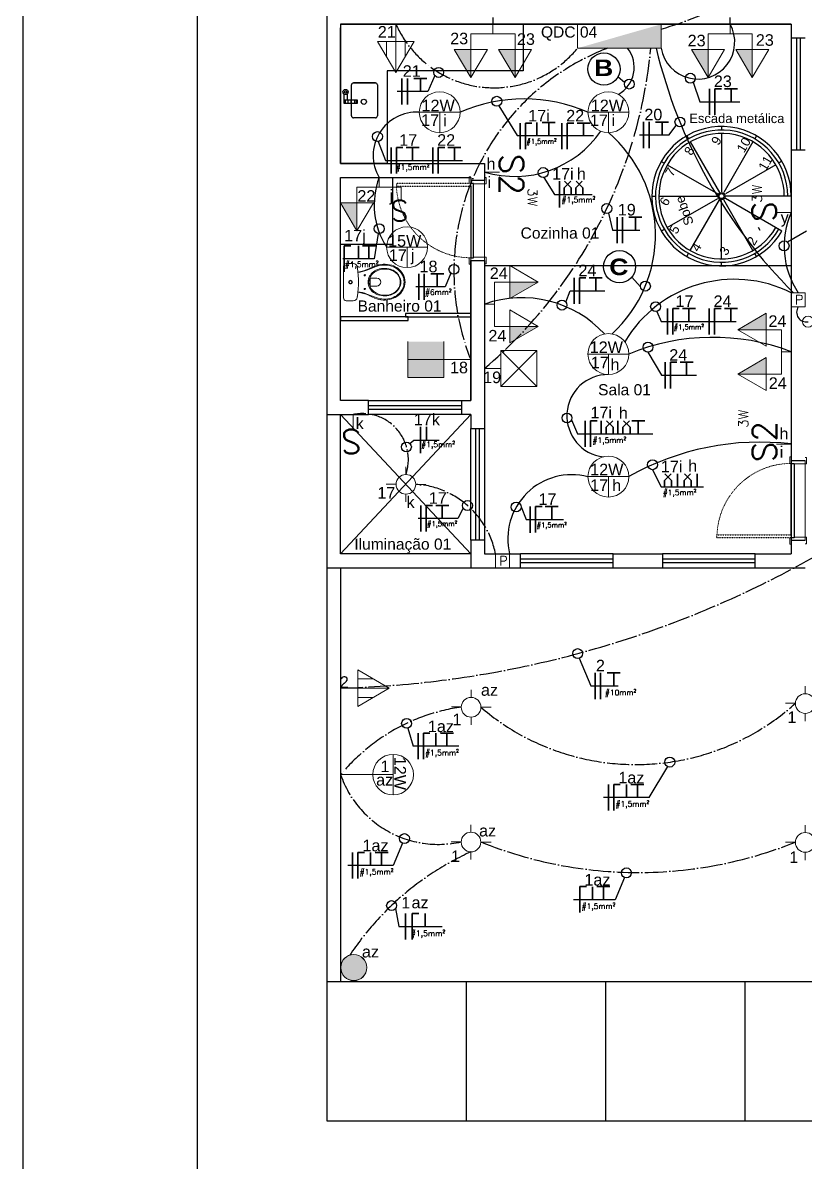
# Model space of a CAD drawing. Header units: millimetres. Extents: x 32721 to 70403, y 1490 to 13922.
# Drawn here: x 32721 to 33563, y 3449 to 4675 of the extents above; entities that cross this region are included whole.
import ezdxf
from ezdxf.enums import TextEntityAlignment as Align

# ---------------------------------------------------------------- set-up
doc = ezdxf.new("R2010")
doc.units = ezdxf.units.MM
for name, pattern in [('ACAD_ISO02W100', [15, 12, -3]), ('ACAD_ISO03W100', [30, 12, -18]), ('ACAD_ISO04W100', [30, 24, -3, 0, -3]), ('DASHDOT', [1, 0.5, -0.25, 0, -0.25])]:
    doc.linetypes.add(name, pattern=pattern)
for name, color, linetype in [('08', 8, 'Continuous'), ('COMODOS', 50, 'Continuous'), ('Correções', 30, 'Continuous'), ('EJEL25170TP', 1, 'DASHDOT'), ('VIEWPORT', 10, 'Continuous')]:
    doc.layers.add(name, color=color, linetype=linetype)
for name, color, linetype, lineweight in [('A-DOOR', 9, 'Continuous', 9), ('EJEL05130C', 130, 'Continuous', 30), ('EJEL0550C', 50, 'Continuous', 35), ('EJEL0580C', 80, 'Continuous', 9), ('EJEL09210C', 210, 'Continuous', 9), ('EJEL25170C', 170, 'Continuous', 25), ('EJEL25170T', 170, 'ACAD_ISO02W100', 25), ('EJEL3040C', 40, 'Continuous', 9), ('EJELFORMATO', 170, 'Continuous', 25), ('P-SANR-FIXT', 9, 'Continuous', 18)]:
    doc.layers.add(name, color=color, linetype=linetype, lineweight=lineweight)
doc.styles.add('COTAS', font='arial.ttf', dxfattribs={"height": 12})
doc.styles.add('M_abG50', font='', dxfattribs={"width": 1.1, "height": 0.13})
doc.styles.add('ROMANS', font='romans.shx')
doc.styles.add('SR60', font='simplex', dxfattribs={"height": 0.15})
doc.styles.add('SR80', font='SIMPLEX', dxfattribs={"height": 0.1})
doc.styles.get('M_abG50').set_extended_font_data('Arial Black')

# ---------------------------------------------------------------- blocks, each defined once
blk = doc.blocks.new('Bacia Sanitária - Caixa Acoplada-736075-Planta Baixa Térreo')
at = {"layer": 'P-SANR-FIXT'}
for p, q in [((-46, 446), (-18, 382)), ((-18, 382), (-46, 446)), ((-4, 360), (-42, 462)), ((82, 468), (82, 396)), ((82, 396), (82, 392)), ((168, 396), (168, 468)), ((168, 392), (168, 396)), ((292, 462), (254, 360)), ((268, 382), (296, 447)), ((268, 382), (296, 445)), ((-75, 215), (-75, 139)), ((-75, 215), (-75, 139)), ((325, 139), (325, 215)), ((325, 139), (325, 215)), ((-45, 110), (295, 110)), ((-45, 110), (295, 110))]:
    blk.add_line(p, q, dxfattribs=at)
for centre, radius, start, end in [((142, 569), 207, 119.8934, 162.9037), ((142, 569), 207, 119.8934, 162.9037), ((142, 569), 197, 117.6683, 162.9037), ((125, 599), 173, 89.9999, 119.8345), ((125, 599), 173, 89.9999, 119.8345), ((125, 599), 163, 89.9999, 117.1336), ((125, 599), 173, 60.1403, 90.0001), ((125, 599), 173, 60.1403, 90.0001), ((125, 599), 163, 62.8643, 90.0001), ((108, 569), 197, 17.096, 62.33), ((108, 569), 207, 17.0964, 60.0857), ((108, 569), 207, 17.0964, 60.0857), ((199, 551), 267, 162.9037, 203.3677), ((199, 551), 267, 162.9037, 203.4156), ((199, 551), 257, 162.9037, 200.3748), ((199, 551), 222, 162.9038, 204.386), ((181, 555), 197, 159.8293, 214.7002), ((142, 569), 163, 120.1119, 162.9038), ((142, 569), 157, 120.1036, 159.8293), ((125, 599), 128, 89.9999, 120.0915), ((125, 599), 122, 89.9999, 120.0799), ((125, 599), 128, 60.0615, 90.0001), ((125, 599), 122, 60.1319, 90.0001), ((108, 569), 157, 20.1697, 60.0616), ((108, 569), 163, 17.0964, 60.0087), ((69, 555), 197, 325.2993, 20.1697), ((51, 551), 222, 335.6141, 17.0964), ((51, 551), 257, 339.6252, 17.096), ((51, 551), 267, 336.5877, 17.0964), ((51, 551), 267, 336.5877, 17.0964), ((125, 468), 42.6, 90, 180), ((125, 468), 42.6, 0.2707, 90.0001), ((-471, 187), 494, 9.1619, 23.2779), ((-471, 187), 494, 9.1619, 23.2779), ((132, 521), 148, 204.386, 254.5002), ((132, 521), 138, 214.7002, 254.4981), ((125, 987), 592, 265.8745, 270), ((125, 497), 123, 254.5002, 270), ((125, 497), 113, 254.4981, 270.0003), ((125, 987), 592, 270, 274.1255), ((125, 497), 113, 270, 285.5011), ((125, 497), 123, 269.9999, 285.5003), ((118, 521), 138, 285.5011, 291.2111), ((118, 521), 148, 285.5003, 335.6141), ((118, 521), 138, 291.2111, 325.2993), ((721, 187), 494, 156.7225, 170.8381), ((721, 187), 494, 156.7225, 170.8381), ((-32, 215), 43.2, 99.0149, 179.4935), ((-32, 215), 43.2, 99.0149, 179.4935), ((125, -711), 982, 89.9988, 99.5752), ((125, -711), 982, 96.3826, 99.5752), ((-471, 187), 499, 9.1306, 20.3751), ((51, 338), 6.91, 90, 270), ((51, 338), 6.91, 270, 90), ((125, -711), 982, 80.4248, 90.0012), ((199, 338), 6.91, 90, 270), ((199, 338), 6.91, 270, 90), ((721, 187), 499, 159.6251, 170.8694), ((125, -711), 982, 80.4248, 83.6174), ((282, 215), 43.2, 0.4859, 80.9851), ((282, 215), 43.2, 0.4859, 80.9851), ((-46, 139), 29.3, 180.6996, 271.3234), ((-46, 139), 29.3, 180.6996, 271.3234), ((125, 185), 20.2, 90, 270), ((125, 185), 15.3, 90, 270), ((125, 185), 15.3, 267.6108, 90), ((125, 185), 20.2, 270, 90), ((296, 139), 29.3, 268.6766, 359.3223), ((296, 139), 29.3, 268.6766, 359.3223)]:
    blk.add_arc(centre, radius, start, end, dxfattribs=at)
blk = doc.blocks.new('Porta de madeira - 80x240cm 2-909150-Planta Baixa Térreo')
at = {"layer": 'A-DOOR', "lineweight": 18}
for p, q in [((-520, 122), (-520, 107)), ((-450, 122), (-520, 122)), ((-485, 107), (-450, 107)), ((-450, 107), (-485, 107)), ((-450, 107), (-450, 122)), ((-450, -13), (-450, 107)), ((340, 107), (-450, 107)), ((410, 122), (340, 122)), ((340, 122), (340, 107)), ((340, 107), (375, 107)), ((375, 107), (340, 107)), ((340, 107), (340, -13)), ((410, 107), (410, 122)), ((-525, -43), (-525, -58)), ((-525, -58), (-455, -58)), ((-455, -43), (-485, -43)), ((-485, -43), (-455, -43)), ((-455, -43), (-455, -13)), ((-455, -13), (-450, -13)), ((340, -13), (345, -13)), ((345, -13), (345, -43)), ((375, -43), (345, -43)), ((345, -43), (345, -58)), ((345, -43), (375, -43)), ((345, -58), (415, -58)), ((415, -58), (415, -43))]:
    blk.add_line(p, q, dxfattribs=at)
at = {"layer": 'A-DOOR', "lineweight": 25}
for p, q in [((345, -13), (-455, -13)), ((-455, -13), (-455, -43)), ((-425, -43), (-455, -43)), ((-425, -43), (345, -43)), ((345, -43), (345, -13))]:
    blk.add_line(p, q, dxfattribs=at)
at = {"layer": 'A-DOOR', "linetype": 'ACAD_ISO03W100', "lineweight": 25, "ltscale": 0.1}
for p, q in [((-455, -43), (-455, -843)), ((-425, -843), (-425, -43)), ((-455, -843), (-425, -843))]:
    blk.add_line(p, q, dxfattribs=at)
at = {"layer": 'A-DOOR', "linetype": 'ACAD_ISO03W100', "lineweight": 18, "ltscale": 0.1}
blk.add_arc((-455, -43), 800, 272.1491, 0, dxfattribs=at)
blk = doc.blocks.new('A$C31A50C72')
at = {"layer": 'EJEL0580C'}
for p, q in [((0, -15.88), (0, 15.88)), ((0, 0), (-41.07, 0))]:
    blk.add_line(p, q, dxfattribs=at)
blk.add_circle((0, 0), 15.88, dxfattribs=at)
blk = doc.blocks.new('A$C4F674D86')
at = {"layer": 'EJEL0580C'}
for p, q in [((16.16, 0), (-16.16, 0)), ((16.16, 0), (-16.16, 0)), ((0, 0), (0, -16.16)), ((0, -16.16), (0, 0)), ((0, 0), (16.16, 0)), ((0, 0), (0, -16.16)), ((0, -16.16), (0, 0)), ((0, 0), (16.16, 0))]:
    blk.add_line(p, q, dxfattribs=at)
blk.add_circle((0, 0), 16.16, dxfattribs=at)
blk.add_circle((0, 0), 16.16, dxfattribs=at)
blk = doc.blocks.new('ytfytf')
at = {"layer": 'EJEL0580C'}
for p, q in [((0, 236), (0, 134)), ((-134, 4), (-269, 4)), ((274, 0), (134, 0)), ((0, -134), (0, -240))]:
    blk.add_line(p, q, dxfattribs=at)
blk.add_circle((0, 0), 134, dxfattribs=at)
blk = doc.blocks.new('A$C3D7A1D48')
at = {"layer": 'EJEL0580C'}
blk.add_line((6.6, 0), (-6.6, 0), dxfattribs=at)
at = {"layer": 'EJEL0580C', "style": 'SR80'}
blk.add_text('S2', height=21.16, rotation=270, dxfattribs=at).set_placement((6.6, 16.1))
blk = doc.blocks.new('s2 3w')
at = {"layer": 'EJEL0580C', "xscale": 1.21732736314486, "yscale": 1.21732736314486, "zscale": 1.21732736314486}
blk.add_blockref('A$C3D7A1D48', (2289.9, 2240.1), dxfattribs=at)
at = {"layer": 'EJEL0580C', "style": 'SR60'}
blk.add_text('3W', height=10.3, rotation=270, dxfattribs=at).set_placement((2328.2, 2222.6))
blk = doc.blocks.new('3w')
at = {"layer": 'EJEL0580C'}
blk.add_line((339.4, 2419.6), (323.2, 2419.6), dxfattribs=at)
for s, height, style, p in [('S', 25.8, 'SR80', (339.4, 2429.7)), ('3W', 10.3, 'SR60', (354.8, 2409.1))]:
    blk.add_text(s, height=height, rotation=270, dxfattribs=dict(at, style=style)).set_placement(p)
blk = doc.blocks.new('tomada e int')
at = {"layer": 'EJEL0580C'}
h = blk.add_hatch(color=256, dxfattribs=at)
h.dxf.hatch_style = 1
h.paths.add_polyline_path([(2009.6, 3072.4), (2009.6, 3090.2), (1979.4, 3072.4)])
for p, q in [((1979.4, 3072.4), (2009.6, 3090.2)), ((2009.6, 3054.5), (2009.6, 3090.2)), ((2009.6, 3054.5), (1979.4, 3072.4)), ((2009.6, 3072.4), (1979.4, 3072.4)), ((2009.6, 3072.4), (2026.4, 3072.4)), ((2009.6, 3072.4), (2009.6, 3054.5)), ((2026.4, 3024.7), (2026.4, 3072.4)), ((2026.4, 3072.4), (2026.4, 3048.5)), ((2026.4, 3048.5), (2036.8, 3048.5)), ((2012.4, 3024.7), (2026.4, 3024.7))]:
    blk.add_line(p, q, dxfattribs=at)
at = {"layer": 'EJEL0580C', "style": 'SR80'}
blk.add_text('S', height=22.3, rotation=90, dxfattribs=at).set_placement((2012.4, 3016.9))
blk = doc.blocks.new('A$C5CDA3447')
at = {"layer": 'EJEL0580C'}
blk.add_line((6.6, 0), (-6.6, 0), dxfattribs=at)
at = {"layer": 'EJEL0580C', "style": 'SR80'}
blk.add_text('S', height=21.2, rotation=270, dxfattribs=at).set_placement((6.6, 7.4))
blk = doc.blocks.new('A$C324C5FD7')
at = {"layer": 'EJEL0580C', "ltscale": 0.015}
h = blk.add_hatch(color=256, dxfattribs=at)
h.dxf.hatch_style = 1
h.paths.add_polyline_path([(11.5, 0, 1), (-11.5, 0, 1)])
at = {"layer": 'EJEL0580C'}
blk.add_circle((0, 0), 11.5, dxfattribs=at)
blk = doc.blocks.new('A$C3819068E')
at = {"layer": 'EJEL0580C', "ltscale": 0.015}
h = blk.add_hatch(color=256, dxfattribs=at)
h.dxf.hatch_style = 1
h.paths.add_polyline_path([(11.5, 0, 1), (-11.5, 0, 1)])
at = {"layer": 'EJEL0580C'}
blk.add_circle((0, 0), 11.5, dxfattribs=at)
blk.add_blockref('A$C324C5FD7', (0, 0), dxfattribs=at)
blk = doc.blocks.new('tomada dupla media 01')
at = {"layer": 'EJEL0580C'}
h = blk.add_hatch(color=256, dxfattribs=at)
h.dxf.hatch_style = 1
h.paths.add_polyline_path([(1921.4, 2677.1), (1903.5, 2677.1), (1921.4, 2646.8)])
h = blk.add_hatch(color=256, dxfattribs=at)
h.dxf.hatch_style = 1
h.paths.add_polyline_path([(1969.1, 2677.1), (1951.2, 2677.1), (1969.1, 2646.8)])
for p, q in [((1945.2, 2693.8), (1945.2, 2704.2)), ((1969.1, 2693.8), (1921.4, 2693.8)), ((1921.4, 2693.8), (1945.2, 2693.8)), ((1921.4, 2677.1), (1921.4, 2693.8)), ((1969.1, 2677.1), (1969.1, 2693.8)), ((1939.2, 2677.1), (1903.5, 2677.1)), ((1921.4, 2646.8), (1903.5, 2677.1)), ((1921.4, 2677.1), (1939.2, 2677.1)), ((1939.2, 2677.1), (1921.4, 2646.8)), ((1921.4, 2677.1), (1921.4, 2646.8)), ((1986.9, 2677.1), (1951.2, 2677.1)), ((1969.1, 2646.8), (1951.2, 2677.1)), ((1969.1, 2677.1), (1986.9, 2677.1)), ((1986.9, 2677.1), (1969.1, 2646.8)), ((1969.1, 2677.1), (1969.1, 2646.8))]:
    blk.add_line(p, q, dxfattribs=at)
blk = doc.blocks.new('A$C1FA829F1')
at = {"layer": 'EJEL0580C'}
for p, q in [((0, 0), (0, 16.9)), ((0, 16.9), (0, -16.9)), ((0, 16.9), (28.7, 0)), ((0, 0), (-15.9, 0)), ((0, 8.5), (14.3, 8.5)), ((28.7, 0), (0, -16.9)), ((0, 0), (28.7, 0)), ((0, -8.5), (14.3, -8.5))]:
    blk.add_line(p, q, dxfattribs=at)
blk = doc.blocks.new('A$C0AE3526C')
at = {"layer": 'EJEL0580C'}
h = blk.add_hatch(color=256, dxfattribs=at)
h.dxf.hatch_style = 1
h.paths.add_polyline_path([(47.6, 15.9), (15.9, 15.9), (15.9, -15.9), (47.6, -15.9)])
h = blk.add_hatch(color=256, dxfattribs=at)
h.dxf.hatch_style = 1
h.paths.add_polyline_path([(47.6, -15.9), (47.6, 0), (15.9, 0), (15.9, -15.9)])
for p, q in [((15.9, 15.9), (47.6, 15.9)), ((15.9, -15.9), (15.9, 15.9)), ((15.9, -15.9), (15.9, 15.9)), ((47.6, -15.9), (47.6, 15.9)), ((47.6, -15.9), (47.6, 15.9)), ((-7.9, 0), (47.6, 0)), ((0, 0), (47.6, 0))]:
    blk.add_line(p, q, dxfattribs=at)
blk = doc.blocks.new('A$C15267267')
at = {"layer": 'EJEL0580C'}
for p, q in [((-37, -21.2), (-37, 0)), ((37, 0), (-37, 0)), ((37, -21.2), (37, 0)), ((37, -21.2), (-37, -21.2))]:
    blk.add_line(p, q, dxfattribs=at)
blk.add_solid([(37, 0), (37, -21.2), (-37, -21.2)], dxfattribs=at)
blk = doc.blocks.new('A$C4247474B')
at = {"layer": 'EJEL0580C'}
for p, q in [((0, 0), (31.7, 0)), ((0, 0), (0, -31.7)), ((31.7, 0), (31.7, -31.7)), ((0, -31.7), (31.7, -31.7))]:
    blk.add_line(p, q, dxfattribs=at)
at = {"layer": 'EJEL0580C', "style": 'SR80'}
blk.add_text('P', height=21.2, rotation=270, dxfattribs=at).set_placement((5.5, -8.3))
blk = doc.blocks.new('A$C45B0798E')
at = {"layer": 'EJEL0580C'}
for p, q in [((-15.9, -15.9), (-15.9, 15.9)), ((-15.9, 15.9), (15.9, 15.9)), ((15.9, -15.9), (15.9, 15.9)), ((-26.9, 0), (-30.2, 0)), ((-15.9, 0), (-26.9, 0)), ((-15.9, -15.9), (15.9, -15.9))]:
    blk.add_line(p, q, dxfattribs=at)
at = {"layer": 'EJEL0580C', "ltscale": 0.015}
for p, q in [((-15.9, -15.9), (15.9, 15.9)), ((-15.9, 15.9), (15.9, -15.9))]:
    blk.add_line(p, q, dxfattribs=at)
blk = doc.blocks.new('A$C71E37391')
at = {"layer": 'EJEL0550C', "ltscale": 0.015}
for p, q in [((7, 14), (-7, 14)), ((0, 0), (0, 14))]:
    blk.add_line(p, q, dxfattribs=at)
blk = doc.blocks.new('A$C1116134A')
at = {"layer": 'EJEL0550C', "ltscale": 0.015}
for p, q in [((0, -14), (0, 14)), ((0, 14), (7, 14))]:
    blk.add_line(p, q, dxfattribs=at)
blk = doc.blocks.new('A$C33D512FD')
at = {"layer": 'EJEL0550C', "ltscale": 0.015}
for p, q in [((-3.8, 7), (3.3, 14)), ((3.8, 7), (-3.3, 14)), ((-3.8, 0), (-3.8, 7)), ((3.8, 0), (3.8, 7))]:
    blk.add_line(p, q, dxfattribs=at)
blk = doc.blocks.new('Eletroduto que sober')
at = {"layer": 'EJEL09210C', "linetype": 'ByBlock', "lineweight": -2}
blk.add_line((37626.6869, 7030.9998), (37626.5776, 7030.9418), dxfattribs=at)
at = {"layer": 'EJEL09210C'}
blk.add_circle((37626.5467, 7030.9149), 0.041, dxfattribs=at)
blk.add_solid([(37626.6816, 7031.0097), (37626.7464, 7031.0293), (37626.6922, 7030.9898)], dxfattribs=at)

msp = doc.modelspace()

# ---------------------------------------------------------------- hatches: boundary and pattern name
at = {"layer": 'EJEL0580C', "ltscale": 0.015}
h = msp.add_hatch(color=256, dxfattribs=at)
h.dxf.hatch_style = 1
h.paths.add_polyline_path([(33090.9, 3658.1, 1), (33062.8, 3658.1, 1)])

# ---------------------------------------------------------------- linework, layer by layer
at = {"layer": '08'}
for p, q in [((33047.8, 5073.2), (33047.8, 4673.2)), ((33047.8, 4688.2), (33047.8, 4253.2)), ((33062.8, 4673.2), (33547.8, 4673.2)), ((33122.2, 4673.2), (33062.8, 4673.2)), ((33062.8, 4673.2), (33062.8, 4523.2)), ((33547.8, 4673.2), (33062.8, 4673.2)), ((33547.8, 4673.2), (33547.8, 4658.2)), ((33562.8, 4658.2), (33547.8, 4658.2)), ((33547.8, 4658.2), (33547.8, 4538.2)), ((33066.4, 4598), (33066.4, 4588.4)), ((33069.7, 4598.1), (33069.7, 4591.4)), ((33074.4, 4591.4), (33074.4, 4607.9)), ((33074.4, 4591.4), (33074.4, 4607.9)), ((33076.6, 4610), (33100.2, 4610)), ((33100.2, 4610), (33076.6, 4610)), ((33076.6, 4610), (33100.2, 4610)), ((33100.2, 4610), (33076.6, 4610)), ((33102.4, 4607.9), (33102.4, 4574.6)), ((33102.4, 4607.9), (33102.4, 4574.6)), ((33081.1, 4591.4), (33066.4, 4591.4)), ((33081.1, 4591.4), (33066.4, 4591.4)), ((33066.4, 4588.4), (33081.1, 4588.4)), ((33066.4, 4588.4), (33081.1, 4588.4)), ((33067.5, 4591.4), (33067.5, 4588.4)), ((33070.6, 4591.4), (33070.6, 4588.4)), ((33070.6, 4591.4), (33070.6, 4588.4)), ((33073.9, 4591.4), (33073.9, 4588.4)), ((33073.9, 4591.4), (33073.9, 4588.4)), ((33074.4, 4574.6), (33074.4, 4588.4)), ((33074.4, 4574.6), (33074.4, 4588.4)), ((33074.6, 4588.4), (33074.6, 4591.4)), ((33074.6, 4588.4), (33074.6, 4591.4)), ((33077.9, 4588.4), (33077.9, 4591.4)), ((33077.9, 4588.4), (33077.9, 4591.4)), ((33080, 4588.4), (33080, 4591.4)), ((33080, 4588.4), (33080, 4591.4)), ((33081.1, 4588.4), (33081.1, 4591.4)), ((33081.1, 4588.4), (33081.1, 4591.4)), ((33100.2, 4572.4), (33076.6, 4572.4)), ((33100.2, 4572.4), (33076.6, 4572.4)), ((33472.8, 4563.2), (33472.8, 4559.5)), ((33435.3, 4553.2), (33437.2, 4549.9)), ((33472.8, 4555.7), (33472.8, 4493)), ((33510.3, 4553.2), (33508.5, 4549.9)), ((33439.1, 4546.7), (33470.5, 4492.3)), ((33506.6, 4546.7), (33475.2, 4492.3)), ((33547.8, 4538.2), (33547.8, 4103.2)), ((33547.8, 4538.2), (33562.8, 4538.2)), ((33407.9, 4525.7), (33411.1, 4523.8)), ((33537.8, 4525.7), (33534.5, 4523.8)), ((33062.8, 4523.2), (33217.8, 4523.2)), ((33217.8, 4523.2), (33217.8, 4504.9)), ((33217.8, 4523.2), (33217.8, 4504.9)), ((33414.4, 4522), (33468.7, 4490.6)), ((33531.3, 4522), (33477, 4490.6)), ((33062.8, 4268.2), (33062.8, 4508.2)), ((33062.8, 4508.2), (33202.8, 4508.2)), ((33119.1, 4436.3), (33119.1, 4508.2)), ((33202.8, 4508.2), (33202.8, 4504.9)), ((33217.8, 4504.9), (33202.8, 4504.9)), ((33397.8, 4488.2), (33401.6, 4488.2)), ((33405.3, 4488.2), (33468.1, 4488.2)), ((33547.8, 4488.2), (33477.6, 4488.2)), ((33414.4, 4454.5), (33468.7, 4485.8)), ((33439.1, 4429.8), (33470.5, 4484.1)), ((33472.8, 4420.7), (33472.8, 4483.5)), ((33506.6, 4429.8), (33475.2, 4484.1)), ((33537.8, 4450.7), (33477, 4485.8)), ((33407.9, 4450.7), (33411.1, 4452.6)), ((33514.5, 4451.1), (33512.6, 4454.4)), ((33119.1, 4436.3), (33062.8, 4436.3)), ((33435.3, 4423.3), (33437.2, 4426.5)), ((33510.3, 4423.3), (33508.5, 4426.5)), ((33202.8, 4268.2), (33202.8, 4418.9)), ((33202.8, 4418.9), (33202.8, 4268.2)), ((33202.8, 4418.9), (33217.8, 4418.9)), ((33217.8, 4418.9), (33217.8, 4238.2)), ((33472.8, 4413.2), (33472.8, 4417)), ((33547.8, 4413.2), (33217.8, 4413.2)), ((33092.8, 4268.2), (33062.8, 4268.2)), ((33092.8, 4253.2), (33092.8, 4268.2)), ((33092.8, 4268.2), (33192.8, 4268.2)), ((33192.8, 4268.2), (33192.8, 4253.2)), ((33192.8, 4268.2), (33202.8, 4268.2)), ((33047.8, 4253.2), (33092.8, 4253.2)), ((33047.8, 4253.2), (33047.8, 4088.2)), ((33062.8, 4103.2), (33062.8, 4253.2)), ((33062.8, 4253.2), (33202.8, 4103.2)), ((33202.8, 4253.2), (33062.8, 4103.2)), ((33192.8, 4253.2), (33092.8, 4253.2)), ((33202.8, 4253.2), (33192.8, 4253.2)), ((33202.8, 4253.2), (33202.8, 4238.2)), ((33202.8, 4118.2), (33202.8, 4238.2)), ((33202.8, 4238.2), (33217.8, 4238.2)), ((33217.8, 4238.2), (33217.8, 4118.2)), ((33547.8, 4203.7), (33562.8, 4203.7)), ((33202.8, 4118.2), (33202.8, 4088.2)), ((33217.8, 4118.2), (33202.8, 4118.2)), ((33217.8, 4118.2), (33217.8, 4103.2)), ((33562.8, 4117.7), (33547.8, 4117.7)), ((33202.8, 4103.2), (33062.8, 4103.2)), ((33217.8, 4103.2), (33256.3, 4103.2)), ((33256, 4103.2), (33256, 4088.2)), ((33356.3, 4103.2), (33256.3, 4103.2)), ((33356.3, 4103.2), (33409.1, 4103.2)), ((33356.3, 4088.2), (33356.3, 4103.2)), ((33509.1, 4103.2), (33409.1, 4103.2)), ((33409.1, 4103.2), (33409.1, 4088.2)), ((33509.1, 4103.2), (33547.8, 4103.2)), ((33509.1, 4088.2), (33509.1, 4103.2)), ((33047.8, 4088.2), (33202.8, 4088.2)), ((33202.8, 4088.2), (33256.3, 4088.2)), ((33256.3, 4088.2), (33356.3, 4088.2)), ((33356.3, 4088.2), (33409.1, 4088.2)), ((33409.1, 4088.2), (33509.1, 4088.2)), ((33509.1, 4088.2), (33562.8, 4088.2)), ((33047.8, 3643.2), (33047.8, 3493.2)), ((33197.8, 3643.2), (33197.8, 3493.2)), ((33347.8, 3643.2), (33347.8, 3493.2)), ((33497.8, 3643.2), (33497.8, 3493.2)), ((33047.8, 3493.3), (35047.8, 3493.3))]:
    msp.add_line(p, q, dxfattribs=at)
at = {"layer": '08', "color": 9}
for p, q in [((33553.3, 4658.2), (33553.3, 4538.2)), ((33557.3, 4658.2), (33557.3, 4538.2)), ((33192.8, 4262.7), (33092.8, 4262.7)), ((33192.8, 4258.7), (33092.8, 4258.7)), ((33208.3, 4118.2), (33208.3, 4238.2)), ((33212.3, 4118.2), (33212.3, 4238.2)), ((33356.3, 4097.7), (33256.3, 4097.7)), ((33509.1, 4097.7), (33409.1, 4097.7)), ((33356.3, 4093.7), (33256.3, 4093.7)), ((33509.1, 4093.7), (33409.1, 4093.7))]:
    msp.add_line(p, q, dxfattribs=at)
at = {"layer": '08'}
for points in [[(33047.8, 3643.2), (35047.8, 3643.2), (35047.8, 5643.2), (33047.8, 5643.2)], [(33062.8, 4358.2), (33062.8, 4354.4), (33135.5, 4354.4), (33135.5, 4358.2)], [(33202.8, 4358.2), (33202.8, 4362.1), (33132.6, 4362.1), (33132.6, 4358.2)]]:
    msp.add_lwpolyline(points, close=True, dxfattribs=at)
for points in [[(33062.8, 4673.2), (33259.1, 4673.2), (33259.1, 4623.2), (33112.8, 4623.2), (33112.8, 4523.2), (33062.8, 4523.2), (33062.8, 4669.4)], [(33062.8, 4088.2), (33062.8, 3643.2), (35032.8, 3643.2), (35032.8, 4088.2)]]:
    msp.add_lwpolyline(points, dxfattribs=at)
for centre, radius in [((33068.1, 4600.3), 2.79), ((33068.1, 4600.3), 2.79), ((33068.1, 4600.3), 1.17), ((33087.7, 4589.7), 2.79), ((33087.7, 4589.7), 2.79), ((33472.8, 4488.2), 3.8), ((33472.8, 4488.2), 2.69)]:
    msp.add_circle(centre, radius, dxfattribs=at)
for centre, radius, start, end in [((33076.6, 4607.9), 2.16, 90, 180), ((33076.6, 4607.9), 2.16, 90, 180), ((33100.2, 4607.9), 2.16, 0, 90), ((33100.2, 4607.9), 2.16, 0, 90), ((33076.6, 4574.6), 2.16, 180, 270), ((33076.6, 4574.6), 2.16, 180, 270), ((33100.2, 4574.6), 2.16, 270, 0), ((33100.2, 4574.6), 2.16, 270, 0), ((33472.8, 4488.2), 75, 0, 330), ((33472.8, 4488.2), 71.2, 0, 330), ((33472.8, 4488.2), 67.5, 0, 330)]:
    msp.add_arc(centre, radius, start, end, dxfattribs=at)
at = {"layer": 'EJEL05130C'}
for p, q in [((33164.2, 4617.9), (33156.7, 4600.8)), ((33361.4, 4616.7), (33368.5, 4610.7)), ((33442.4, 4610.8), (33449.5, 4589.8)), ((33156.7, 4600.8), (33123.7, 4600.8)), ((33449.5, 4589.8), (33492.5, 4589.8)), ((33232.9, 4585.4), (33252.9, 4553.4)), ((33416.2, 4553.9), (33424.1, 4564.4)), ((33252.9, 4553.4), (33334.9, 4553.4)), ((33416.2, 4553.9), (33384.5, 4553.9)), ((33103.3, 4547), (33111, 4526.6)), ((33111, 4526.6), (33194.1, 4526.6)), ((33281.4, 4508.3), (33293.1, 4490.1)), ((33293.1, 4490.1), (33333.6, 4490.1)), ((33351.2, 4469.9), (33355.5, 4451.6)), ((33355.5, 4451.6), (33384.9, 4451.6)), ((33103.3, 4447.9), (33099, 4420.7)), ((33564.3, 4450.4), (33543.7, 4438.7)), ((33099, 4420.7), (33065.1, 4420.7)), ((33181.5, 4405.2), (33175.3, 4390.5)), ((33175.3, 4390.5), (33143.9, 4390.5)), ((33385.6, 4390.5), (33376.2, 4401.2)), ((33305.1, 4374.3), (33310, 4386.2)), ((33310, 4386.2), (33347.3, 4386.2)), ((33403, 4364.1), (33407.7, 4353.2)), ((33407.7, 4353.2), (33488.6, 4353.2)), ((33393.3, 4320.4), (33408.3, 4295.4)), ((33408.3, 4295.4), (33445.9, 4295.4)), ((33311.3, 4247.6), (33317.9, 4232.6)), ((33317.9, 4232.6), (33398.7, 4232.6)), ((33137.3, 4222.1), (33141.4, 4225.8)), ((33141.4, 4225.8), (33168.7, 4225.8)), ((33398.6, 4193.8), (33407.8, 4175.4)), ((33407.8, 4175.4), (33453.4, 4175.4)), ((33194.8, 4152.5), (33188.8, 4141.5)), ((33257.1, 4153.8), (33257.1, 4153.8)), ((33257.1, 4153.8), (33262.5, 4140.1)), ((33188.8, 4141.5), (33146.1, 4141.5)), ((33262.5, 4140.1), (33302.5, 4140.1)), ((33319.7, 3991), (33332.1, 3961.1)), ((33332.1, 3961.1), (33361.4, 3961.1)), ((33135, 3915.7), (33140.8, 3896.2)), ((33189.9, 3896.2), (33140.8, 3896.2)), ((33394.9, 3841), (33414.8, 3874.4)), ((33394.9, 3841), (33345.8, 3841)), ((33129.5, 3792), (33119.5, 3768)), ((33119.5, 3768), (33070.4, 3768)), ((33368.4, 3755.1), (33358.4, 3731.1)), ((33358.4, 3731.1), (33313.6, 3731.1)), ((33121.9, 3721.5), (33125.4, 3702.3)), ((33125.4, 3702.3), (33172.2, 3702.3))]:
    msp.add_line(p, q, dxfattribs=at)
for centre in [(33346.2, 4625), (33363, 4412.3)]:
    msp.add_circle(centre, 17.3, dxfattribs=at)
at = {"layer": 'EJEL05130C', "ltscale": 0.001}
for centre in [(33168.3, 4621.3), (33373.5, 4608.8), (33439.2, 4615.1), (33230.9, 4590.3), (33428, 4568), (33102.4, 4552.3), (33280.8, 4513.6), (33349.3, 4474.9), (33104.3, 4453.2), (33540.1, 4434.7), (33184.7, 4409.5), (33390.8, 4391.4), (33301, 4370.9), (33401.8, 4369.3), (33393.6, 4325.7), (33306.4, 4249.5), (33133.6, 4218.3), (33398.5, 4199.2), (33199.3, 4155.3), (33251.7, 4153.7), (33317.9, 3996), (33133.8, 3920.9), (33417.1, 3879.2), (33131.5, 3796.9), (33370.4, 3760), (33117.6, 3724.8)]:
    msp.add_circle(centre, 5.33, dxfattribs=at)
at = {"layer": 'EJEL0550C', "ltscale": 0.015}
for p, q in [((33128.8, 4586.8), (33128.8, 4614.8)), ((33134.6, 4586.8), (33134.6, 4614.8)), ((33459.9, 4575.8), (33459.9, 4603.8)), ((33255.9, 4538.8), (33255.9, 4566.9)), ((33274, 4553.4), (33274, 4567.4)), ((33301, 4538.8), (33301, 4566.9)), ((33388.9, 4539.9), (33388.9, 4568)), ((33394.7, 4539.9), (33394.7, 4568)), ((33117, 4512.6), (33117, 4540.7)), ((33162.1, 4512.6), (33162.1, 4540.7)), ((33298.5, 4476.1), (33298.5, 4504.2)), ((33303.4, 4497.1), (33310.4, 4504.2)), ((33310.9, 4497.1), (33303.9, 4504.2)), ((33315.8, 4497.1), (33322.8, 4504.2)), ((33323.3, 4497.1), (33316.3, 4504.2)), ((33303.4, 4490.1), (33303.4, 4497.1)), ((33310.9, 4490.1), (33310.9, 4497.1)), ((33315.8, 4490.1), (33315.8, 4497.1)), ((33323.3, 4490.1), (33323.3, 4497.1)), ((33360.3, 4437.6), (33360.3, 4465.6)), ((33366, 4437.6), (33366, 4465.6)), ((33066.6, 4406.7), (33066.6, 4434.8)), ((33066.6, 4434.8), (33073.6, 4434.8)), ((33082, 4420.7), (33082, 4434.7)), ((33100.3, 4434.7), (33086.3, 4434.7)), ((33093.3, 4420.7), (33093.3, 4434.7)), ((33093.3, 4434.7), (33100.3, 4434.7)), ((33146.8, 4376.5), (33146.8, 4404.5)), ((33152.6, 4376.5), (33152.6, 4404.5)), ((33314.1, 4372.2), (33314.1, 4400.3)), ((33414.5, 4339.2), (33414.5, 4367.2)), ((33459.6, 4339.2), (33459.6, 4367.2)), ((33412, 4281.4), (33412, 4309.4)), ((33326.1, 4218.5), (33326.1, 4246.6)), ((33343.1, 4232.6), (33343.1, 4246.6)), ((33361.1, 4232.6), (33361.1, 4246.6)), ((33148.6, 4211.8), (33148.6, 4239.9)), ((33155.1, 4225.8), (33155.1, 4239.8)), ((33425.3, 4175.4), (33425.3, 4189.4)), ((33446.4, 4175.4), (33446.4, 4189.4)), ((33149, 4127.4), (33149, 4155.5)), ((33266.9, 4126), (33266.9, 4154.1)), ((33336.8, 3947.1), (33336.8, 3975.1)), ((33342.6, 3947.1), (33342.6, 3975.1)), ((33146.1, 3882.2), (33146.1, 3910.3)), ((33165.4, 3896.2), (33165.4, 3910.2)), ((33351.1, 3827.1), (33351.1, 3855.1)), ((33370.4, 3841), (33370.4, 3855.1)), ((33075.7, 3754), (33075.7, 3782.1)), ((33095, 3768), (33095, 3782.1)), ((33333.9, 3731.1), (33333.9, 3745.1)), ((33132.5, 3688.3), (33132.5, 3716.3)), ((33153.6, 3702.3), (33153.6, 3716.3))]:
    msp.add_line(p, q, dxfattribs=at)
at = {"layer": 'EJEL0580C'}
msp.add_circle((33076.9, 3658.1), 14.1, dxfattribs=at)
at = {"layer": 'EJEL25170C'}
for centre, radius, start, end in [((33447.2, 4654), 39.8, 189.5172, 28.8426), ((33345.6, 4626.8), 33.2, 298.934, 38.4866), ((33940.8, 4776.7), 553.7, 193.497, 225.1422), ((33260.2, 4419.4), 173.4, 66.6167, 113.3833), ((33144.5, 4531.9), 46.7, 86.4362, 210.4542), ((33250.2, 4622), 112.6, 253.3192, 325.4556), ((33256.6, 4446.5), 145, 312.7274, 49.3974), ((33182.9, 4478.9), 84, 159.5482, 212.8493), ((33629.7, 4434.3), 89.6, 156.0257, 213.9544), ((33486.6, 4261.6), 137.1, 63.4462, 149.3385), ((33258, 4258.6), 120.3, 42.5241, 109.5082), ((33563.9, 4363.2), 10.3, 145.3623, 281.7945), ((33463.5, 4099.5), 236.8, 69.1218, 112.4592), ((33350.8, 4251.8), 44.5, 89.7063, 263.2303), ((33514.1, 3936.8), 286.7, 83.242, 119.4849), ((33311.8, 4119.4), 69.1, 75.5678, 193.5709)]:
    msp.add_arc(centre, radius, start, end, dxfattribs=at)
at = {"layer": 'EJEL25170T'}
for p, q in [((33226.7, 4680.6), (33226.7, 4673.2)), ((33482.1, 4673.2), (33482.1, 4680.6))]:
    msp.add_line(p, q, dxfattribs=at)
at = {"layer": 'EJEL25170TP', "linetype": 'ACAD_ISO04W100'}
for centre, radius, start, end in [((33283.4, 5091.4), 441.3, 286.396, 327.6735), ((33228, 4720.7), 115.9, 204.1672, 320.8326), ((33441.9, 4407.1), 257.2, 110.8335, 201.628), ((32883, 4695.3), 515.8, 310.48, 354.6825), ((33086.2, 4204.7), 49.5, 341.0396, 101.7123), ((33033.1, 5055.9), 1097.5, 271.5521, 311.8813), ((33138, 4085), 93.3, 11.2723, 86.5767), ((33221.5, 3734.9), 205.6, 98.0823, 140.4999), ((33380.6, 4133.3), 256.7, 229.4579, 311.9803), ((33168, 3902), 111.3, 199.0534, 282.7004), ((33383.2, 4213.6), 453.2, 248.035, 291.9073), ((33332, 3499.2), 311.4, 114.4678, 146.4041)]:
    msp.add_arc(centre, radius, start, end, dxfattribs=at)
at = {"layer": 'EJELFORMATO', "color": 7}
msp.add_lwpolyline([(32720.7, 1490.3), (39028.2, 1490.3), (39028.2, 5945.3), (32720.7, 5945.3)], close=True, dxfattribs=at)
at = {"layer": 'EJELFORMATO'}
msp.add_lwpolyline([(38953.2, 1565.3), (38953.2, 5870.3), (32908.2, 5870.3), (32908.2, 1565.3)], close=True, dxfattribs=at)

# ---------------------------------------------------------------- block references
at = {"layer": '08'}
for name, p, xscale, yscale, zscale, rotation in [('Porta de madeira - 80x240cm 2-909150-Planta Baixa Térreo', (33207.1, 4456.4), 0.1000000000000582, 0.1000000000000582, 0.1000000000000582, 270.0000000001111), ('Bacia Sanitária - Caixa Acoplada-736075-Planta Baixa Térreo', (33054.9, 4383.2), -0.1, 0.1, 0.1, 270), ('Porta de madeira - 80x240cm 2-909150-Planta Baixa Térreo', (33552.1, 4166.1), -0.1000000000000582, 0.1000000000000582, 0.1000000000000582, 270)]:
    msp.add_blockref(name, p, dxfattribs=dict(at, xscale=xscale, yscale=yscale, zscale=zscale, rotation=rotation))
at = {"layer": 'Correções', "xscale": 147.2131322347892, "yscale": 147.2131322347892, "zscale": 147.2131322347892}
msp.add_blockref('Eletroduto que sober', (-5505555.8, -1030689.9), dxfattribs=at)
at = {"layer": 'EJEL0550C'}
for name, p in [('A$C71E37391', (33148.7, 4600.8)), ('A$C1116134A', (33465.6, 4589.8)), ('A$C71E37391', (33483.1, 4589.8)), ('A$C1116134A', (33261.6, 4552.9)), ('A$C71E37391', (33286.7, 4553.4)), ('A$C1116134A', (33306.7, 4552.9)), ('A$C71E37391', (33324.2, 4552.9)), ('A$C71E37391', (33408.7, 4553.9)), ('A$C1116134A', (33122.8, 4526.6)), ('A$C71E37391', (33140.2, 4526.6)), ('A$C1116134A', (33167.9, 4526.6)), ('A$C71E37391', (33185.3, 4526.6)), ('A$C71E37391', (33380.1, 4451.6)), ('A$C71E37391', (33166.7, 4390.5)), ('A$C1116134A', (33319.8, 4386.2)), ('A$C71E37391', (33337.3, 4386.2)), ('A$C1116134A', (33420.2, 4353.2)), ('A$C71E37391', (33437.7, 4353.2)), ('A$C1116134A', (33465.3, 4353.2)), ('A$C71E37391', (33482.8, 4353.2)), ('A$C1116134A', (33417.7, 4295.4)), ('A$C71E37391', (33435.2, 4295.4)), ('A$C1116134A', (33331.8, 4232.5)), ('A$C33D512FD', (33352.3, 4232.6)), ('A$C33D512FD', (33370.5, 4232.6)), ('A$C71E37391', (33383.1, 4232.6)), ('A$C33D512FD', (33415.1, 4175.4)), ('A$C33D512FD', (33436.2, 4175.4)), ('A$C1116134A', (33154.7, 4141.5)), ('A$C71E37391', (33172.1, 4141.5)), ('A$C1116134A', (33272.6, 4140.1)), ('A$C71E37391', (33290.1, 4140.1)), ('A$C71E37391', (33356.7, 3961.1)), ('A$C1116134A', (33151.8, 3896.3)), ('A$C71E37391', (33177.2, 3896.3)), ('A$C1116134A', (33356.8, 3841.1)), ('A$C71E37391', (33382.2, 3841.1)), ('A$C1116134A', (33081.4, 3768.1)), ('A$C71E37391', (33106.8, 3768.1)), ('A$C1116134A', (33320.3, 3731.2)), ('A$C71E37391', (33345.7, 3731.2)), ('A$C1116134A', (33139.8, 3702.3))]:
    msp.add_blockref(name, p, dxfattribs=at)
at = {"layer": 'EJEL0580C'}
for name, p, xscale, yscale, zscale, rotation in [('A$C1FA829F1', (33122.2, 4654.7), 1.169162141850338, 1.169162141850338, 1.169162141850338, 270), ('A$C0AE3526C', (33193.2, 4312.3), 1.21732736314486, 1.21732736314486, 1.21732736314486, 180), ('A$C5CDA3447', (33076.2, 4245.1), 1.21732736314486, 1.21732736314486, 1.21732736314486, 270)]:
    msp.add_blockref(name, p, dxfattribs=dict(at, xscale=xscale, yscale=yscale, zscale=zscale, rotation=rotation))
for name, p, xscale, yscale, zscale in [('A$C15267267', (33362.9, 4673.2), 1.21732736314486, 1.21732736314486, 1.21732736314486), ('A$C4F674D86', (33169.4, 4578.5), 1.361119759999958, 1.361119759999958, 1.361119759999958), ('A$C4F674D86', (33351, 4578.5), 1.361119759999958, 1.361119759999958, 1.361119759999958), ('A$C4F674D86', (33134.3, 4433.3), 1.361119759999958, 1.361119759999958, 1.361119759999958), ('A$C4F674D86', (33351, 4318.3), 1.361119759999958, 1.361119759999958, 1.361119759999958), ('A$C45B0798E', (33254.6, 4302.9), 1.21732736314486, 1.21732736314486, 1.21732736314486), ('A$C4F674D86', (33351, 4186.4), 1.361119759999958, 1.361119759999958, 1.361119759999958), ('A$C1FA829F1', (33081.4, 3958.8), 1.169162141850338, 1.169162141850338, 1.169162141850338), ('A$C31A50C72', (33119.3, 3865.7), 1.374092742364742, 1.374092742364742, 1.374092742364742), ('A$C324C5FD7', (33076.9, 3658.1), 1.21732736314486, 1.21732736314486, 1.21732736314486), ('A$C3819068E', (33076.9, 3658.1), 1.21732736314486, 1.21732736314486, 1.21732736314486)]:
    msp.add_blockref(name, p, dxfattribs=dict(at, xscale=xscale, yscale=yscale, zscale=zscale))
at = {"layer": 'EJEL09210C', "xscale": 0.4756273539377351, "yscale": 0.4756273539377351, "zscale": 0.4756273539377351, "rotation": 90}
for p in [(33547.8, 4369.1), (33229.5, 4088.1)]:
    msp.add_blockref('A$C4247474B', p, dxfattribs=at)
at = {"layer": 'EJEL3040C', "xscale": 0.07904985309322225, "yscale": 0.07904985309322225, "zscale": 0.07904985309322225}
for p in [(33133, 4178.1), (33562.9, 3942.2), (33203.2, 3938.2), (33203.1, 3793.2), (33562.9, 3792.8)]:
    msp.add_blockref('ytfytf', p, dxfattribs=at)
at = {"layer": 'VIEWPORT'}
for name, p in [('tomada dupla media 01', (31281.5, 1969)), ('tomada dupla media 01', (31536.8, 1969)), ('s2 3w', (30936, 2274))]:
    msp.add_blockref(name, p, dxfattribs=at)
for name, p, rotation in [('tomada e int', (36152.7, 2471.4), 90), ('3w', (33871, 6890.3), 180), ('tomada dupla media 01', (35922.1, 2426.7), 90), ('tomada dupla media 01', (30843.6, 6265.9), 270), ('s2 3w', (35829.7, 6461.6), 180)]:
    msp.add_blockref(name, p, dxfattribs=dict(at, rotation=rotation))

# ---------------------------------------------------------------- texts
at = {"layer": '08', "char_height": 10, "attachment_point": 5, "style": 'COTAS'}
for s, insert, width, rotation in [('9', (33467.3, 4547.9), 10, 60), ('10', (33496.7, 4543.3), 10, 60), ('8', (33438.2, 4536.9), 10, 60), ('11', (33520, 4523.7), 10, 60), ('7', (33417.7, 4514.2), 10, 60), ('Sobe', (33432.8, 4472.6), 46, 110), ('6', (33411.7, 4482.5), 10, 60), ('5', (33422.1, 4452.4), 10, 60), ('2', (33505.6, 4440), 10, 60), ('4', (33445.6, 4433.3), 10, 60), ('3', (33476, 4429.3), 10, 60)]:
    msp.add_mtext(s, dxfattribs=dict(at, insert=insert, width=width, rotation=rotation))
at = {"layer": 'COMODOS', "style": 'COTAS'}
for s, p in [('QDC 04', (33278.4, 4658.8)), ('Cozinha 01', (33256.5, 4442.5)), ('Banheiro 01', (33081, 4364)), ('Sala 01', (33339.9, 4273.9)), ('Iluminação 01', (33077.5, 4107.8))]:
    msp.add_text(s, height=12, dxfattribs=at).set_placement(p)
msp.add_text('Escada metálica', height=10, rotation=359.9543, dxfattribs=at).set_placement((33438, 4566.9, -0.9))
at = {"layer": 'EJEL05130C', "style": 'COTAS'}
for s, height, p in [('21', 12.44, (33102.8, 4658.8)), ('23', 12.44, (33180.7, 4651.6)), ('23', 12.44, (33252.6, 4651)), ('23', 12.44, (33436.3, 4649.4)), ('23', 12.44, (33509.7, 4650)), ('21', 12.44, (33129.6, 4616.6)), ('23', 12.44, (33464.5, 4605.6)), ('12W', 12.44, (33149.9, 4579.5)), ('12W', 12.44, (33332.1, 4579.6)), ('17', 12.44, (33149.5, 4563.8)), ('i', 12.4, (33173.1, 4563.5)), ('17i', 12.44, (33264.7, 4568.6)), ('22', 12.44, (33305.6, 4568.6)), ('17', 12.44, (33331.2, 4563.6)), ('i', 12.4, (33354.5, 4563.6)), ('20', 12.44, (33389.7, 4569.8)), ('17', 12.44, (33125.9, 4542.4)), ('22', 12.44, (33166.7, 4542.4)), ('h', 12.4, (33219.8, 4516.8)), ('17i', 12.44, (33290.4, 4505.9)), ('h', 12.4, (33317.1, 4506.1)), ('i', 12.4, (33220.9, 4496.9)), ('22', 12.44, (33080.8, 4482.2)), ('j', 12.4, (33115.6, 4482.9)), ('19', 12.44, (33361.1, 4467.4)), ('y', 12.4, (33536.4, 4459.1)), ('17j', 12.44, (33066.6, 4439.5)), ('15W', 12.44, (33113.9, 4433.9)), ('17', 12.44, (33114.7, 4418.5)), ('j', 12.4, (33138.5, 4418.7)), ('18', 12.44, (33147.7, 4406.3)), ('24', 12.44, (33318.7, 4402)), ('24', 12.44, (33223.3, 4399)), ('17', 12.44, (33423.3, 4369)), ('24', 12.44, (33464.2, 4368.9)), ('24', 12.44, (33523.3, 4347.5)), ('24', 12.44, (33221.8, 4331.8)), ('12W', 12.44, (33330.9, 4319.4)), ('24', 12.44, (33416.5, 4311.1)), ('18', 12.44, (33180.5, 4297.6)), ('17', 12.44, (33332, 4302.9)), ('h', 12.4, (33353.3, 4300.8)), ('19', 12.44, (33216.2, 4287)), ('24', 12.44, (33523.6, 4280.8)), ('17k', 12.44, (33141.6, 4241.7)), ('17i', 12.44, (33331.6, 4249.1)), ('h', 12.4, (33362.3, 4248.7)), ('k', 12.4, (33079, 4237.5)), ('h', 12.4, (33535.1, 4226.4)), ('i', 12.4, (33535.4, 4206.7)), ('12W', 12.44, (33331.4, 4187.8)), ('17i', 12.44, (33407.5, 4191)), ('h', 12.4, (33436.9, 4191.8)), ('17', 12.44, (33331.4, 4171)), ('h', 12.4, (33355.1, 4170.8)), ('17', 12.44, (33102.3, 4162.7)), ('17', 12.44, (33157.8, 4157.2)), ('k', 12.4, (33133.7, 4152.8)), ('17', 12.44, (33275.7, 4155.8)), ('2', 12.4, (33337.6, 3976.9)), ('2', 12.4, (33061.9, 3959.2)), ('az', 12.44, (33213.8, 3950.6)), ('1az', 12.44, (33156.7, 3911.5)), ('1', 12.4, (33183.2, 3918.9)), ('1', 12.4, (33543.7, 3921.3)), ('1', 12.4, (33105.7, 3868.4)), ('az', 12.44, (33101, 3853.9)), ('1az', 12.44, (33361.7, 3856.3)), ('az', 12.44, (33211.8, 3799.2)), ('1az', 12.44, (33086.3, 3783.3)), ('1', 12.4, (33181.6, 3771.7)), ('1', 12.4, (33545.7, 3770.7)), ('1az', 12.44, (33325.2, 3746.4)), ('1', 12.4, (33128.1, 3721.7)), ('az', 12.44, (33139.1, 3721.9)), ('az', 12.44, (33085.7, 3669))]:
    msp.add_text(s, height=height, dxfattribs=at).set_placement(p)
msp.add_text('12W', height=12.44, rotation=270, dxfattribs=at).set_placement((33120.7, 3884.9))
at = {"layer": 'EJEL0550C', "color": 2, "style": 'ROMANS'}
for s, height, p in [('#1,5mm²', 5.31, (33262.7, 4544.4)), ('#1,5mm²', 5.93, (33122.1, 4516.4)), ('#1,5mm²', 5.93, (33300.6, 4481.4)), ('#1,5mm²', 5.93, (33067.3, 4411.9)), ('#6mm²', 5.93, (33153.6, 4381.9)), ('#1,5mm²', 5.31, (33421.3, 4344.7)), ('#1,5mm²', 5.93, (33149.6, 4218.1)), ('#1,5mm²', 5.93, (33333.9, 4222.6)), ('#1,5mm²', 5.93, (33409.5, 4166.4)), ('#1,5mm²', 5.31, (33155.7, 4133)), ('#1,5mm²', 5.31, (33273.7, 4131.6)), ('#10mm²', 5.93, (33347.3, 3951.1)), ('#1,5mm²', 5.93, (33153.7, 3886.3)), ('#1,5mm²', 5.93, (33358.7, 3831.2)), ('#1,5mm²', 5.93, (33083.3, 3758.1)), ('#1,5mm²', 5.93, (33322.2, 3721.2)), ('#1,5mm²', 6.08, (33138.2, 3691.9))]:
    msp.add_text(s, height=height, dxfattribs=at).set_placement(p)
at = {"layer": 'EJEL3040C', "style": 'M_abG50'}
for s, p in [('B', (33345.9, 4626.3)), ('C', (33362.2, 4412.1))]:
    msp.add_text(s, height=17.8, dxfattribs=at).set_placement(p, align=Align.MIDDLE_CENTER)

doc.saveas('drawing.dxf')
